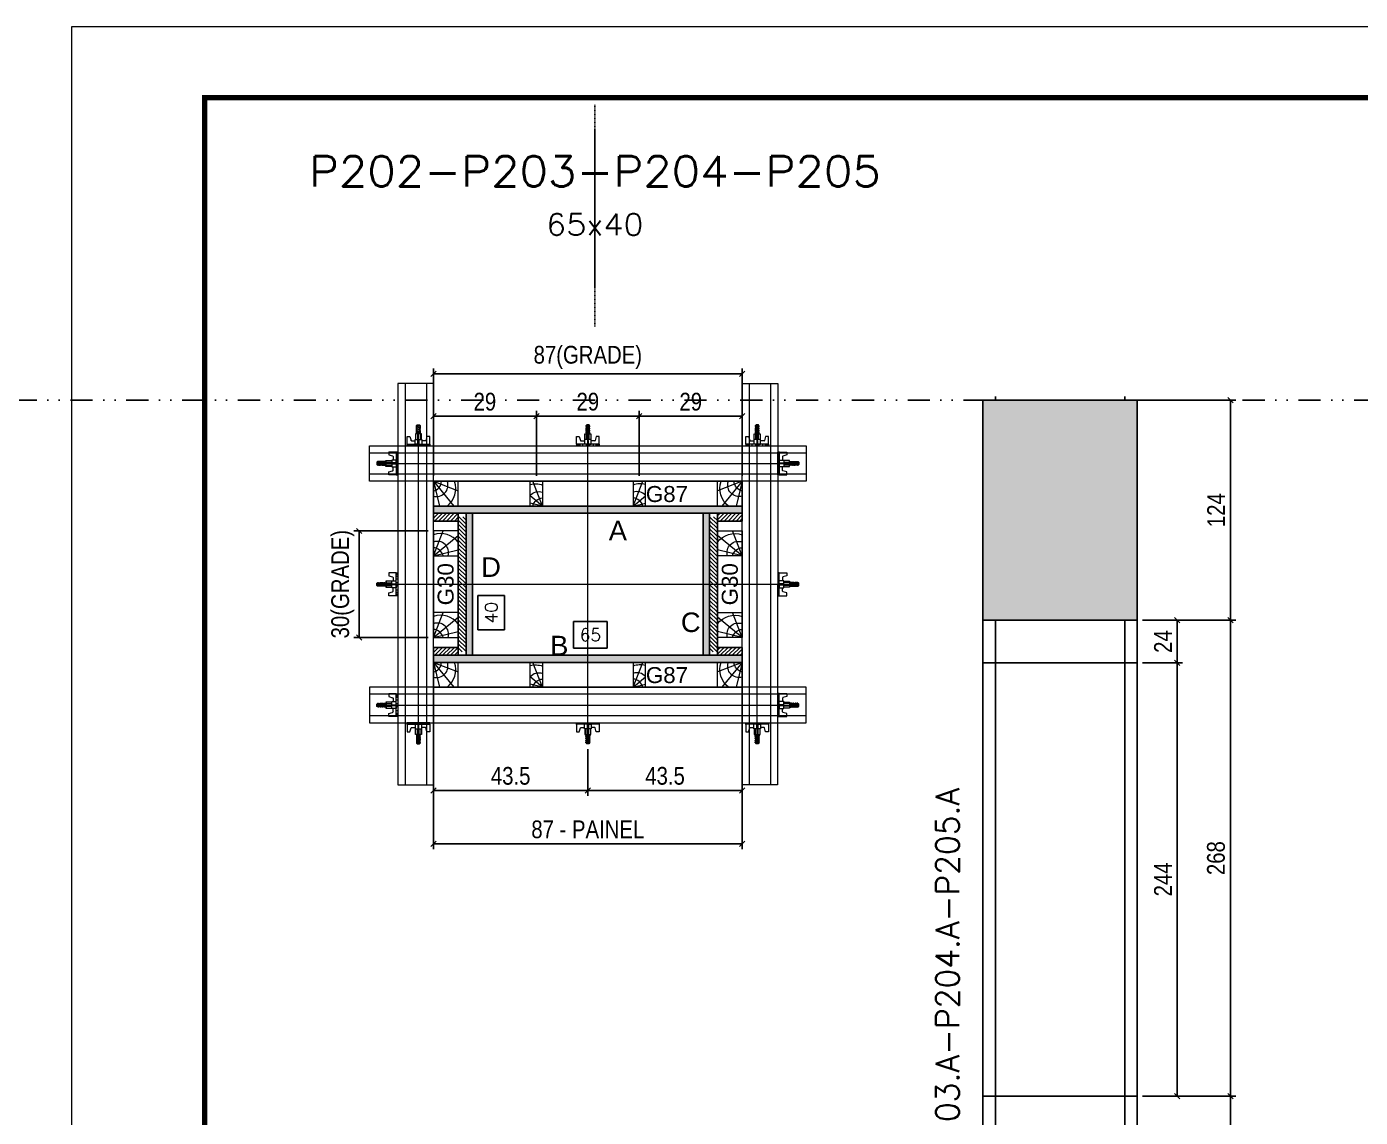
# Model space of a CAD drawing. Extents: x 13379 to 23315, y 867 to 16997.
# Drawn here: x 14361 to 15112, y 9343 to 9957 of the extents above; entities that cross this region are included whole.
import ezdxf
from ezdxf.enums import TextEntityAlignment as Align

# ---------------------------------------------------------------- set-up
doc = ezdxf.new("R2010")
doc.units = 0
for name, pattern in [('DASHED', [0.75, 0.5, -0.25]), ('DIVIDE2', [0.625, 0.25, -0.125, 0, -0.125, 0, -0.125]), ('HIDDEN', [0.375, 0.25, -0.125])]:
    doc.linetypes.add(name, pattern=pattern)
for name, color, linetype in [('CHAPA', 1, 'Continuous'), ('COTA', 241, 'Continuous'), ('MEIO_PONT', 93, 'Continuous'), ('Nível', 160, 'Continuous'), ('Painéis', 200, 'Continuous'), ('SARRAFO', 251, 'Continuous'), ('Sarrafo de Pressão', 42, 'HIDDEN'), ('Texto de Titulo', 7, 'Continuous'), ('Texto Qtd Sarr', 242, 'Continuous'), ('TEXTO_GERAL', 7, 'Continuous')]:
    doc.layers.add(name, color=color, linetype=linetype)
for name, color, linetype, lineweight in [('Folhas', 255, 'Continuous', 9), ('Hachura', 251, 'Continuous', 9), ('Madeira', 126, 'Continuous', 18), ('Perfil Metálico', 224, 'Continuous', 18), ('SARRAFO DE PRESSAO', 251, 'DASHED', 9), ('Texto Seção', 7, 'Continuous', 15)]:
    doc.layers.add(name, color=color, linetype=linetype, lineweight=lineweight)
doc.styles.add('ARIAL', font='arial.ttf')
doc.styles.add('COTA TECNICA', font='techl___.ttf', dxfattribs={"height": 10})
doc.styles.add('COTA TECNICA 2X', font='techl___.ttf', dxfattribs={"height": 10})
doc.styles.add('COTA TECNICA-50', font='techl___.ttf', dxfattribs={"height": 10})
doc.styles.add('REGUA-120', font='ROMANS.shx', dxfattribs={"height": 15})
doc.styles.add('ROMANS', font='romans.shx')
doc.styles.add('SANSSERIF', font='sas_____.pfb')
doc.dimstyles.new('COTA PAINEL-50', dxfattribs={"dimtxt": 10, "dimasz": 3, "dimexe": 3, "dimexo": 3, "dimgap": 3, "dimtad": 1, "dimdec": 1, "dimzin": 12, "dimdsep": 46, "dimtxsty": 'COTA TECNICA-50', "dimblk1": 'OBLIQUE', "dimblk2": 'OBLIQUE', "dimsah": 1, "dimcen": 0.9, "dimclrd": 4, "dimclre": 4, "dimclrt": 240, "dimadec": 1, "dimazin": 3, "dimtfac": 1, "dimtdec": 1, "dimtmove": 0, "dimatfit": 3, "dimfxl": 1, "dimtolj": 1, "dimtzin": 12, "dimarcsym": 0})
doc.dimstyles.new('PAINEL', dxfattribs={"dimtxt": 10, "dimasz": 3, "dimexe": 3, "dimexo": 3, "dimgap": 3, "dimtad": 1, "dimdec": 1, "dimzin": 12, "dimdsep": 46, "dimtxsty": 'COTA TECNICA', "dimblk1": 'OBLIQUE', "dimblk2": 'OBLIQUE', "dimsah": 1, "dimcen": 0.9, "dimclrd": 4, "dimclre": 4, "dimclrt": 240, "dimadec": 1, "dimazin": 3, "dimtfac": 1, "dimtdec": 1, "dimtmove": 0, "dimatfit": 3, "dimfxl": 1, "dimtolj": 1, "dimtzin": 12, "dimarcsym": 0})
doc.dimstyles.new('SECAO PILAR', dxfattribs={"dimtxt": 10, "dimasz": 3, "dimexe": 3, "dimexo": 3, "dimgap": 3, "dimtad": 1, "dimdec": 1, "dimlfac": 0.5, "dimzin": 12, "dimdsep": 46, "dimtxsty": 'COTA TECNICA 2X', "dimblk1": 'OBLIQUE', "dimblk2": 'OBLIQUE', "dimsah": 1, "dimcen": 0.9, "dimclrd": 256, "dimclre": 256, "dimclrt": 256, "dimadec": 1, "dimazin": 3, "dimtfac": 1, "dimtdec": 1, "dimtmove": 0, "dimatfit": 3, "dimfxl": 1, "dimtolj": 1, "dimtzin": 12, "dimarcsym": 0})
doc.dimstyles.new('SECÇÃO 2', dxfattribs={"dimtxt": 7, "dimasz": 6, "dimexe": 0.18, "dimexo": 2, "dimgap": -4, "dimtad": 3, "dimdec": 1, "dimlfac": 0.5, "dimzin": 12, "dimdsep": 46, "dimtxsty": 'ROMANS', "dimblk": 'ARCHTICK', "dimcen": 0.09, "dimse1": 1, "dimse2": 1, "dimsd1": 1, "dimsd2": 1, "dimclrd": 180, "dimclre": 5, "dimclrt": 1, "dimadec": 0, "dimazin": 3, "dimtfac": 1, "dimtdec": 1, "dimtofl": 0, "dimtmove": 0, "dimatfit": 3, "dimldrblk": 'ARCHTICK', "dimfxl": 1, "dimtolj": 1, "dimtzin": 0, "dimarcsym": 0})

# ---------------------------------------------------------------- blocks, each defined once
blk = doc.blocks.new('9999999999')
at = {"layer": 'Folhas'}
blk.add_lwpolyline([(98138.98, 34190.21), (99623.98, 34190.21), (99623.98, 35240.21), (98138.98, 35240.21)], close=True, dxfattribs=at)
at = {"layer": 'Folhas', "color": 30, "const_width": 3}
blk.add_lwpolyline([(98213.98, 34230.21), (99583.98, 34230.21), (99583.98, 35200.21), (98213.98, 35200.21)], close=True, dxfattribs=at)
blk = doc.blocks.new('*D790')
at = {"layer": 'COTA', "color": 180, "lineweight": -2, "transparency": 16777216}
for p, q in [((14687.83, 9621.99), (14668.83, 9621.99)), ((14668.83, 9621.99), (14668.83, 9606.99)), ((14687.83, 9606.99), (14687.83, 9621.99)), ((14668.83, 9606.99), (14687.83, 9606.99))]:
    blk.add_line(p, q, dxfattribs=at)
at = {"layer": 'Defpoints', "color": 0, "transparency": 16777216}
for p in [(14611.84, 9602.99), (14741.84, 9602.99), (14741.84, 9602.99)]:
    blk.add_point(p, dxfattribs=at)
at = {"layer": 'COTA', "color": 1, "transparency": 16777216, "insert": (14678.33, 9614.49), "char_height": 7, "attachment_point": 5, "style": 'ROMANS'}
blk.add_mtext('\\A1;65', dxfattribs=at)
blk = doc.blocks.new('_ArchTick')
at = {"color": 0, "linetype": 'ByBlock', "const_width": 0.15}
blk.add_lwpolyline([(-0.5, -0.5), (0.5, 0.5)], dxfattribs=at)
blk = doc.blocks.new('_Oblique')
at = {"color": 0, "linetype": 'ByBlock', "lineweight": -2}
blk.add_line((-0.5, -0.5), (0.5, 0.5), dxfattribs=at)
blk = doc.blocks.new('*D791')
at = {"layer": 'COTA', "lineweight": -2, "transparency": 16777216}
for p, q in [((14589.84, 9595.99), (14589.84, 9493.79)), ((14763.84, 9595.99), (14763.84, 9493.79)), ((14589.84, 9496.79), (14763.84, 9496.79))]:
    blk.add_line(p, q, dxfattribs=at)
at = {"layer": 'Defpoints', "color": 0, "transparency": 16777216}
for p in [(14589.84, 9598.99), (14763.84, 9598.99), (14763.84, 9496.79)]:
    blk.add_point(p, dxfattribs=at)
at = {"layer": 'COTA', "lineweight": -2, "transparency": 16777216, "xscale": 3, "yscale": 3, "zscale": 3, "rotation": 180}
blk.add_blockref('_Oblique', (14589.84, 9496.79), dxfattribs=at)
at = {"layer": 'COTA', "lineweight": -2, "transparency": 16777216, "xscale": 3, "yscale": 3, "zscale": 3}
blk.add_blockref('_Oblique', (14763.84, 9496.79), dxfattribs=at)
at = {"layer": 'COTA', "transparency": 16777216, "insert": (14676.84, 9504.88), "char_height": 10, "attachment_point": 5, "style": 'COTA TECNICA 2X'}
blk.add_mtext('\\A1;87 - PAINEL', dxfattribs=at)
blk = doc.blocks.new('*D792')
at = {"layer": 'COTA', "lineweight": -2, "transparency": 16777216}
for p, q in [((14589.84, 9561.99), (14589.84, 9523.8)), ((14676.9, 9550.19), (14676.9, 9523.8)), ((14589.84, 9526.8), (14676.9, 9526.8))]:
    blk.add_line(p, q, dxfattribs=at)
at = {"layer": 'Defpoints', "color": 0, "transparency": 16777216}
for p in [(14589.84, 9564.99), (14676.9, 9553.19), (14676.9, 9526.8)]:
    blk.add_point(p, dxfattribs=at)
at = {"layer": 'COTA', "lineweight": -2, "transparency": 16777216, "xscale": 3, "yscale": 3, "zscale": 3, "rotation": 180}
blk.add_blockref('_Oblique', (14589.84, 9526.8), dxfattribs=at)
at = {"layer": 'COTA', "lineweight": -2, "transparency": 16777216, "xscale": 3, "yscale": 3, "zscale": 3}
blk.add_blockref('_Oblique', (14676.9, 9526.8), dxfattribs=at)
at = {"layer": 'COTA', "transparency": 16777216, "insert": (14633.37, 9535.02), "char_height": 10, "attachment_point": 5, "style": 'COTA TECNICA 2X'}
blk.add_mtext('\\A1;43.5', dxfattribs=at)
blk = doc.blocks.new('*D793')
at = {"layer": 'COTA', "lineweight": -2, "transparency": 16777216}
for p, q in [((14763.84, 9561.99), (14763.84, 9523.8)), ((14676.9, 9550.19), (14676.9, 9523.8)), ((14763.84, 9526.8), (14676.9, 9526.8))]:
    blk.add_line(p, q, dxfattribs=at)
at = {"layer": 'Defpoints', "color": 0, "transparency": 16777216}
for p in [(14763.84, 9564.99), (14676.9, 9553.19), (14676.9, 9526.8)]:
    blk.add_point(p, dxfattribs=at)
at = {"layer": 'COTA', "lineweight": -2, "transparency": 16777216, "xscale": 3, "yscale": 3, "zscale": 3, "rotation": 180}
blk.add_blockref('_Oblique', (14676.9, 9526.8), dxfattribs=at)
at = {"layer": 'COTA', "lineweight": -2, "transparency": 16777216, "xscale": 3, "yscale": 3, "zscale": 3}
blk.add_blockref('_Oblique', (14763.84, 9526.8), dxfattribs=at)
at = {"layer": 'COTA', "transparency": 16777216, "insert": (14720.37, 9535.02), "char_height": 10, "attachment_point": 5, "style": 'COTA TECNICA 2X'}
blk.add_mtext('\\A1;43.5', dxfattribs=at)
blk = doc.blocks.new('*D794')
at = {"layer": 'COTA', "color": 180, "lineweight": -2, "transparency": 16777216}
for p, q in [((14629.93, 9636.65), (14614.93, 9636.65)), ((14614.93, 9636.65), (14614.93, 9617.32)), ((14629.93, 9617.32), (14629.93, 9636.65)), ((14614.93, 9617.32), (14629.93, 9617.32))]:
    blk.add_line(p, q, dxfattribs=at)
at = {"layer": 'Defpoints', "color": 0, "transparency": 16777216}
for p in [(14611.84, 9682.99), (14633.93, 9682.99), (14611.84, 9602.99)]:
    blk.add_point(p, dxfattribs=at)
at = {"layer": 'COTA', "color": 1, "transparency": 16777216, "insert": (14622.43, 9626.99), "char_height": 7, "attachment_point": 5, "rotation": 90, "style": 'ROMANS'}
blk.add_mtext('\\A1;40', dxfattribs=at)
blk = doc.blocks.new('titulo1')
at = {"layer": 'Defpoints', "color": 252, "linetype": 'HIDDEN', "ltscale": 2}
blk.add_line((0, 0), (0, 125), dxfattribs=at)
at = {"layer": 'Defpoints', "style": 'ROMANS', "oblique": 15}
blk.add_attdef('FOLHA', text='', height=10, dxfattribs=at).set_placement((0, 15.58), align=Align.MIDDLE_CENTER)
at = {"layer": 'Texto Qtd Sarr', "color": 3, "style": 'ROMANS', "oblique": 15}
for tag, height, p in [('TITULO', 17, (0, 71.45)), ('SEÇÃO', 12, (0, 41.55))]:
    blk.add_attdef(tag, text='', height=height, dxfattribs=at).set_placement(p, align=Align.MIDDLE_CENTER)
blk = doc.blocks.new('PONTALETE')
at = {"layer": 'Madeira'}
for q in [(2.71, 7), (7, 5.76), (7, 1.74)]:
    blk.add_line((0, 0), q, dxfattribs=at)
blk.add_lwpolyline([(0, 0), (7, 0), (7, 7), (0, 7)], close=True, dxfattribs=at)
for centre, radius, start, end in [((2.04, 0.06), 6.23, 37.2818, 109.0913), ((1.09, 0.9), 3.19, 343.603, 109.9847), ((-0.21, -0.78), 3.09, 14.6322, 86.0383)]:
    blk.add_arc(centre, radius, start, end, dxfattribs=at)
blk = doc.blocks.new('*D795')
at = {"layer": 'COTA', "lineweight": -2, "transparency": 16777216}
for p, q in [((14589.84, 9703.99), (14589.84, 9764.55)), ((14589.84, 9761.55), (14763.84, 9761.55)), ((14763.84, 9703.99), (14763.84, 9764.55))]:
    blk.add_line(p, q, dxfattribs=at)
at = {"layer": 'Defpoints', "color": 0, "transparency": 16777216}
for p in [(14763.84, 9761.55), (14589.84, 9700.99), (14763.84, 9700.99)]:
    blk.add_point(p, dxfattribs=at)
at = {"layer": 'COTA', "lineweight": -2, "transparency": 16777216, "xscale": 3, "yscale": 3, "zscale": 3, "rotation": 180}
blk.add_blockref('_Oblique', (14589.84, 9761.55), dxfattribs=at)
at = {"layer": 'COTA', "lineweight": -2, "transparency": 16777216, "xscale": 3, "yscale": 3, "zscale": 3}
blk.add_blockref('_Oblique', (14763.84, 9761.55), dxfattribs=at)
at = {"layer": 'COTA', "transparency": 16777216, "insert": (14676.84, 9770.77), "char_height": 10, "attachment_point": 5, "style": 'COTA TECNICA 2X'}
blk.add_mtext('\\A1;87(GRADE)', dxfattribs=at)
blk = doc.blocks.new('MEIO PONTALETE')
at = {"layer": 'Madeira'}
for q in [(2.71, 7), (3.5, 2.88), (3.5, 0.87)]:
    blk.add_line((0, 0), q, dxfattribs=at)
blk.add_lwpolyline([(0, 0), (3.5, 0), (3.5, 7), (0, 7)], close=True, dxfattribs=at)
for centre, radius, start, end in [((2.04, 0.06), 6.23, 76.4499, 109.0913), ((1.09, 0.9), 3.19, 40.9063, 109.9847), ((-0.21, -0.78), 3.09, 14.6322, 86.0383)]:
    blk.add_arc(centre, radius, start, end, dxfattribs=at)
blk = doc.blocks.new('*D796')
at = {"layer": 'COTA', "lineweight": -2, "transparency": 16777216}
for p, q in [((14705.84, 9703.99), (14705.84, 9740.71)), ((14763.84, 9703.99), (14763.84, 9740.71)), ((14705.84, 9737.71), (14763.84, 9737.71))]:
    blk.add_line(p, q, dxfattribs=at)
at = {"layer": 'Defpoints', "color": 0, "transparency": 16777216}
for p in [(14763.84, 9737.71), (14705.84, 9700.99), (14763.84, 9700.99)]:
    blk.add_point(p, dxfattribs=at)
at = {"layer": 'COTA', "lineweight": -2, "transparency": 16777216, "xscale": 3, "yscale": 3, "zscale": 3, "rotation": 180}
blk.add_blockref('_Oblique', (14705.84, 9737.71), dxfattribs=at)
at = {"layer": 'COTA', "lineweight": -2, "transparency": 16777216, "xscale": 3, "yscale": 3, "zscale": 3}
blk.add_blockref('_Oblique', (14763.84, 9737.71), dxfattribs=at)
at = {"layer": 'COTA', "transparency": 16777216, "insert": (14734.84, 9745.79), "char_height": 10, "attachment_point": 5, "style": 'COTA TECNICA 2X'}
blk.add_mtext('\\A1;29', dxfattribs=at)
blk = doc.blocks.new('*D798')
at = {"layer": 'COTA', "lineweight": -2, "transparency": 16777216}
for p, q in [((14647.84, 9703.99), (14647.84, 9740.71)), ((14705.84, 9703.99), (14705.84, 9740.71)), ((14705.84, 9737.71), (14647.84, 9737.71))]:
    blk.add_line(p, q, dxfattribs=at)
at = {"layer": 'Defpoints', "color": 0, "transparency": 16777216}
for p in [(14647.84, 9737.71), (14647.84, 9700.99), (14705.84, 9700.99)]:
    blk.add_point(p, dxfattribs=at)
at = {"layer": 'COTA', "lineweight": -2, "transparency": 16777216, "xscale": 3, "yscale": 3, "zscale": 3, "rotation": 180}
blk.add_blockref('_Oblique', (14647.84, 9737.71), dxfattribs=at)
at = {"layer": 'COTA', "lineweight": -2, "transparency": 16777216, "xscale": 3, "yscale": 3, "zscale": 3}
blk.add_blockref('_Oblique', (14705.84, 9737.71), dxfattribs=at)
at = {"layer": 'COTA', "transparency": 16777216, "insert": (14676.84, 9745.79), "char_height": 10, "attachment_point": 5, "style": 'COTA TECNICA 2X'}
blk.add_mtext('\\A1;29', dxfattribs=at)
blk = doc.blocks.new('*D799')
at = {"layer": 'COTA', "linetype": 'ByBlock', "lineweight": -2, "transparency": 16777216}
for p, q in [((14589.84, 9703.99), (14589.84, 9740.71)), ((14647.84, 9703.99), (14647.84, 9740.71)), ((14647.84, 9737.71), (14589.84, 9737.71))]:
    blk.add_line(p, q, dxfattribs=at)
at = {"layer": 'Defpoints', "color": 0, "linetype": 'ByBlock', "transparency": 16777216}
for p in [(14589.84, 9737.71), (14589.84, 9700.99), (14647.84, 9700.99)]:
    blk.add_point(p, dxfattribs=at)
at = {"layer": 'COTA', "linetype": 'ByBlock', "lineweight": -2, "transparency": 16777216, "xscale": 3, "yscale": 3, "zscale": 3, "rotation": 180}
blk.add_blockref('_Oblique', (14589.84, 9737.71), dxfattribs=at)
at = {"layer": 'COTA', "linetype": 'ByBlock', "lineweight": -2, "transparency": 16777216, "xscale": 3, "yscale": 3, "zscale": 3}
blk.add_blockref('_Oblique', (14647.84, 9737.71), dxfattribs=at)
at = {"layer": 'COTA', "linetype": 'ByBlock', "transparency": 16777216, "insert": (14618.84, 9745.79), "char_height": 10, "attachment_point": 5, "style": 'COTA TECNICA 2X'}
blk.add_mtext('\\A1;29', dxfattribs=at)
blk = doc.blocks.new('C')
at = {"layer": 'Hachura', "color": 0}
for p, q in [((0, 3.22), (0, -3.22)), ((0.45, 3.22), (0, 3.22)), ((0.46, 3.16), (0, 3.16)), ((0.46, 3.05), (0, 3.05)), ((0.46, 2.88), (0, 2.88)), ((0, 2.75), (0, -1.16)), ((0.46, 2.65), (0, 2.65)), ((0.46, 2.23), (0, 2.23)), ((0.46, 1.51), (0, 1.51)), ((0.39, 0.49), (0.17, 0.49)), ((0.45, -3.23), (0.45, 3.22)), ((0.45, 3.22), (2.58, 3.22)), ((1.74, 0.97), (0.45, 0.97)), ((1.45, 0.1), (0.45, 0.1)), ((1.35, 1.94), (1.35, 0.96)), ((2.58, 2.39), (1.47, 2.09)), ((1.74, -0.97), (1.74, 0.97)), ((1.74, 0.97), (1.74, 0.84)), ((1.74, 0.97), (1.74, 0.84)), ((1.74, 0.84), (3.35, 0.84)), ((3.35, 0.45), (1.74, 0.45)), ((2.58, 3.22), (2.58, 2.39)), ((3.32, 0.84), (3.32, -0.84)), ((3.35, 0.84), (3.35, -0.84)), ((3.68, 0.45), (3.35, 0.45)), ((3.84, -0.52), (3.35, 0.45)), ((3.35, 0.06), (3.67, -0.57)), ((3.68, 0.45), (4.16, -0.52)), ((3.72, 0.5), (4.25, -0.57)), ((4.37, -0.55), (3.83, 0.53)), ((4.15, 0.45), (3.93, 0.45)), ((4.42, -0.52), (3.93, 0.45)), ((4.15, 0.45), (4.26, 0.45)), ((4.26, 0.45), (4.74, -0.52)), ((4.3, 0.5), (4.83, -0.57)), ((4.95, -0.55), (4.41, 0.53)), ((4.51, 0.45), (4.84, 0.45)), ((5, -0.52), (4.51, 0.45)), ((4.84, 0.45), (5.32, -0.52)), ((4.88, 0.5), (5.41, -0.57)), ((5.53, -0.55), (4.99, 0.53)), ((5.58, -0.52), (5.09, 0.45)), ((5.42, 0.45), (5.09, 0.45)), ((5.58, -0.52), (5.09, 0.45)), ((5.42, 0.45), (5.74, -0.19)), ((5.46, 0.5), (5.74, -0.07)), ((5.74, 0.19), (5.57, 0.53)), ((5.74, 0.32), (5.68, 0.45)), ((5.68, 0.45), (5.74, 0.45)), ((5.74, 0.45), (5.9, 0.29)), ((5.74, 0.45), (5.74, -0.52)), ((5.9, -0.36), (5.9, 0.29)), ((0.45, 0), (0, 0)), ((0.46, -1.52), (0, -1.52)), ((0.46, -2.23), (0, -2.23)), ((0.46, -2.65), (0, -2.65)), ((0.46, -2.88), (0, -2.88)), ((0.46, -3.05), (0, -3.05)), ((0.46, -3.16), (0, -3.16)), ((0, -3.22), (2.57, -3.22)), ((0.08, -0.48), (0.29, -0.48)), ((0.29, -0.48), (0.4, -0.48)), ((0.45, 0), (0.45, -0.97)), ((0.45, -0.16), (1.45, -0.16)), ((0.45, -0.65), (0.45, -0.32)), ((0.45, -3.23), (0.45, -0.65)), ((0.45, -0.97), (1.74, -0.97)), ((1.35, -1.94), (1.35, -0.97)), ((2.58, -2.39), (1.47, -2.1)), ((3.35, -0.32), (1.74, -0.32)), ((3.35, -0.84), (1.74, -0.84)), ((2.58, -3.23), (2.58, -2.39)), ((3.35, -0.07), (3.58, -0.52)), ((3.35, -0.52), (3.58, -0.52)), ((3.84, -0.52), (4.16, -0.52)), ((4.42, -0.52), (4.74, -0.52)), ((4.63, -0.52), (4.74, -0.52)), ((5, -0.52), (5.32, -0.52)), ((5.58, -0.52), (5.74, -0.52)), ((5.74, -0.52), (5.9, -0.36)), ((5.74, -0.52), (5.74, -0.52))]:
    blk.add_line(p, q, dxfattribs=at)
for centre, radius, start, end in [((1.52, 1.94), 0.161, 104.7436, 180), ((1.44, -0.03), 0.129, 272.695, 87.305), ((3.81, 0.39), 0.143, 25.5688, 154.4312), ((4.39, 0.39), 0.143, 25.5688, 154.4312), ((4.97, 0.39), 0.143, 25.5688, 154.4312), ((5.55, 0.39), 0.143, 25.5688, 154.4312), ((0.17, -0.37), 0.174, 221.744, 317.8592), ((1.52, -1.94), 0.161, 180, 255.2564), ((3.71, -0.4), 0.174, 222.1408, 318.256), ((4.29, -0.4), 0.174, 222.1408, 318.256), ((4.87, -0.4), 0.174, 222.1408, 318.256), ((5.45, -0.4), 0.174, 222.1408, 318.256), ((5.61, -0.4), 0.174, 317.8592, 318.256)]:
    blk.add_arc(centre, radius, start, end, dxfattribs=at)
blk = doc.blocks.new('*D797')
at = {"layer": 'COTA', "lineweight": -2, "transparency": 16777216}
for p, q in [((14586.84, 9672.99), (14545.02, 9672.99)), ((14548.02, 9613.07), (14548.02, 9672.99)), ((14586.86, 9613.07), (14545.02, 9613.07))]:
    blk.add_line(p, q, dxfattribs=at)
at = {"layer": 'Defpoints', "color": 0, "transparency": 16777216}
for p in [(14548.02, 9672.99), (14589.84, 9672.99), (14589.86, 9613.07)]:
    blk.add_point(p, dxfattribs=at)
at = {"layer": 'COTA', "lineweight": -2, "transparency": 16777216, "xscale": 3, "yscale": 3, "zscale": 3}
for p, rotation in [((14548.02, 9672.99), 90), ((14548.02, 9613.07), 270)]:
    blk.add_blockref('_Oblique', p, dxfattribs=dict(at, rotation=rotation))
at = {"layer": 'COTA', "transparency": 16777216, "insert": (14538.8, 9643.03), "char_height": 10, "attachment_point": 5, "rotation": 90, "style": 'COTA TECNICA 2X'}
blk.add_mtext('\\A1;30(GRADE)', dxfattribs=at)
blk = doc.blocks.new('*D801')
at = {"layer": 'COTA', "color": 4, "lineweight": -2, "transparency": 16777216}
for p, q in [((14989.46, 9354.72), (15041.92, 9354.72)), ((15038.92, 9230.72), (15038.92, 9354.72)), ((14989.46, 9230.72), (15041.92, 9230.72))]:
    blk.add_line(p, q, dxfattribs=at)
at = {"layer": 'Defpoints', "color": 0, "transparency": 16777216}
for p in [(14986.46, 9354.72), (15038.92, 9354.72), (14986.46, 9230.72)]:
    blk.add_point(p, dxfattribs=at)
at = {"layer": 'COTA', "color": 4, "lineweight": -2, "transparency": 16777216, "xscale": 3, "yscale": 3, "zscale": 3}
for p, rotation in [((15038.92, 9354.72), 90), ((15038.92, 9230.72), 270)]:
    blk.add_blockref('_Oblique', p, dxfattribs=dict(at, rotation=rotation))
at = {"layer": 'COTA', "color": 240, "transparency": 16777216, "insert": (15030.85, 9292.72), "char_height": 10, "attachment_point": 5, "rotation": 90, "style": 'COTA TECNICA-50'}
blk.add_mtext('\\A1;124', dxfattribs=at)
blk = doc.blocks.new('*D805')
at = {"layer": 'COTA', "color": 4, "lineweight": -2, "transparency": 16777216}
for p, q in [((14989.46, 9622.72), (15041.92, 9622.72)), ((15038.92, 9354.72), (15038.92, 9622.72)), ((14989.46, 9354.72), (15041.92, 9354.72))]:
    blk.add_line(p, q, dxfattribs=at)
at = {"layer": 'Defpoints', "color": 0, "transparency": 16777216}
for p in [(14986.46, 9622.72), (15038.92, 9622.72), (14986.46, 9354.72)]:
    blk.add_point(p, dxfattribs=at)
at = {"layer": 'COTA', "color": 4, "lineweight": -2, "transparency": 16777216, "xscale": 3, "yscale": 3, "zscale": 3}
for p, rotation in [((15038.92, 9622.72), 90), ((15038.92, 9354.72), 270)]:
    blk.add_blockref('_Oblique', p, dxfattribs=dict(at, rotation=rotation))
at = {"layer": 'COTA', "color": 240, "transparency": 16777216, "insert": (15030.8, 9488.72), "char_height": 10, "attachment_point": 5, "rotation": 90, "style": 'COTA TECNICA'}
blk.add_mtext('\\A1;268', dxfattribs=at)
blk = doc.blocks.new('*D806')
at = {"layer": 'COTA', "color": 4, "lineweight": -2, "transparency": 16777216}
for p, q in [((14989.46, 9746.72), (15041.92, 9746.72)), ((15038.92, 9622.72), (15038.92, 9746.72)), ((14989.46, 9622.72), (15041.92, 9622.72))]:
    blk.add_line(p, q, dxfattribs=at)
at = {"layer": 'Defpoints', "color": 0, "transparency": 16777216}
for p in [(14986.46, 9746.72), (15038.92, 9746.72), (14986.46, 9622.72)]:
    blk.add_point(p, dxfattribs=at)
at = {"layer": 'COTA', "color": 4, "lineweight": -2, "transparency": 16777216, "xscale": 3, "yscale": 3, "zscale": 3}
for p, rotation in [((15038.92, 9746.72), 90), ((15038.92, 9622.72), 270)]:
    blk.add_blockref('_Oblique', p, dxfattribs=dict(at, rotation=rotation))
at = {"layer": 'COTA', "color": 240, "transparency": 16777216, "insert": (15030.85, 9684.72), "char_height": 10, "attachment_point": 5, "rotation": 90, "style": 'COTA TECNICA'}
blk.add_mtext('\\A1;124', dxfattribs=at)
blk = doc.blocks.new('*D807')
at = {"layer": 'COTA', "color": 4, "lineweight": -2, "transparency": 16777216}
for p, q in [((14989.46, 9598.72), (15011.99, 9598.72)), ((15008.99, 9354.72), (15008.99, 9598.72)), ((14989.46, 9354.72), (15011.99, 9354.72))]:
    blk.add_line(p, q, dxfattribs=at)
at = {"layer": 'Defpoints', "color": 0, "transparency": 16777216}
for p in [(14986.46, 9598.72), (15008.99, 9598.72), (14986.46, 9354.72)]:
    blk.add_point(p, dxfattribs=at)
at = {"layer": 'COTA', "color": 4, "lineweight": -2, "transparency": 16777216, "xscale": 3, "yscale": 3, "zscale": 3}
for p, rotation in [((15008.99, 9598.72), 90), ((15008.99, 9354.72), 270)]:
    blk.add_blockref('_Oblique', p, dxfattribs=dict(at, rotation=rotation))
at = {"layer": 'COTA', "color": 240, "transparency": 16777216, "insert": (15000.91, 9476.72), "char_height": 10, "attachment_point": 5, "rotation": 90, "style": 'COTA TECNICA'}
blk.add_mtext('\\A1;244', dxfattribs=at)
blk = doc.blocks.new('*D808')
at = {"layer": 'COTA', "color": 4, "lineweight": -2, "transparency": 16777216}
for p, q in [((14989.46, 9622.72), (15011.99, 9622.72)), ((15008.99, 9598.72), (15008.99, 9622.72)), ((14989.46, 9598.72), (15011.99, 9598.72))]:
    blk.add_line(p, q, dxfattribs=at)
at = {"layer": 'Defpoints', "color": 0, "transparency": 16777216}
for p in [(14986.46, 9622.72), (15008.99, 9622.72), (14986.46, 9598.72)]:
    blk.add_point(p, dxfattribs=at)
at = {"layer": 'COTA', "color": 4, "lineweight": -2, "transparency": 16777216, "xscale": 3, "yscale": 3, "zscale": 3}
for p, rotation in [((15008.99, 9622.72), 90), ((15008.99, 9598.72), 270)]:
    blk.add_blockref('_Oblique', p, dxfattribs=dict(at, rotation=rotation))
at = {"layer": 'COTA', "color": 240, "transparency": 16777216, "insert": (15000.91, 9610.72), "char_height": 10, "attachment_point": 5, "rotation": 90, "style": 'COTA TECNICA'}
blk.add_mtext('\\A1;24', dxfattribs=at)

msp = doc.modelspace()

# ---------------------------------------------------------------- hatches: boundary and pattern name
at = {"layer": 'COTA'}
h = msp.add_hatch(dxfattribs=at)
h.set_pattern_fill('AR-CONC', color=256, scale=0.03)
h.set_pattern_definition([(50, (-3190.257, -3491.158), (5.4655401, -0.4781726), [0.5715, -6.2865]), (355, (-3190.257, -3491.158), (-1.0573026, 5.7317054), [0.4572, -5.0292175]), (100.451445, (-3189.8016, -3491.198), (4.4082374, 5.2535326), [0.4857003, -5.3427073]), (46.1842, (-3190.257, -3489.634), (8.1323712, -1.2612698), [0.85725, -9.42975]), (96.635558, (-3189.579, -3489.739), (7.122124, 7.4227837), [0.7285507, -8.0140682]), (351.18415, (-3190.257, -3489.634), (7.122124, 7.4227837), [0.685799, -7.543792]), (21, (-3189.495, -3490.015), (4.5484317, -3.06795595), [0.5715, -6.2865]), (326, (-3189.495, -3490.015), (1.8540609, 5.525639), [0.4572, -5.0292]), (71.451445, (-3189.116, -3490.2707), (6.4024926, 2.4576831), [0.4857003, -5.3426981]), (37.5, (-3190.257, -3491.158), (0.0926581, 2.53665117), [0, -4.96824, 0, -5.1054, 0, -5.04825]), (7.5, (-3190.257, -3491.158), (2.00458988, 3.00541724), [0, -2.91084, 0, -4.85394, 0, -1.92405]), (327.5, (-3191.9563, -3491.158), (4.06771786, -0.17186232), [0, -1.905, 0, -5.9436, 0, -7.8867]), (317.5, (-3192.7183, -3491.158), (4.44387544, 0.76279473), [0, -2.4765, 0, -3.94716, 0, -5.6007])])
h.paths.add_polyline_path([(14986.46, 9746.72), (14899.46, 9746.72), (14899.46, 9622.72), (14986.46, 9622.72)])
at = {"layer": 'Hachura'}
h = msp.add_hatch(color=256, dxfattribs=at)
h.dxf.hatch_style = 1
h.paths.add_polyline_path([(14763.84, 9682.99), (14763.84, 9686.99), (14589.84, 9686.99), (14589.84, 9682.99)])
h = msp.add_hatch(color=256, dxfattribs=at)
h.dxf.hatch_style = 1
h.paths.add_polyline_path([(14763.84, 9682.99), (14763.84, 9686.99), (14589.84, 9686.99), (14589.84, 9682.99)])
h = msp.add_hatch(dxfattribs=at)
h.set_pattern_fill('ANSI31', color=256, scale=0.5, angle=180, style=0)
h.set_pattern_definition([(225, (5465.8833, -13246.421), (1.12253202, -1.12253202), [])])
h.paths.add_polyline_path([(14603.84, 9682.99), (14603.84, 9678.59), (14589.84, 9678.59), (14589.84, 9682.99)])
h = msp.add_hatch(dxfattribs=at)
h.set_pattern_fill('ANSI31', color=256, scale=0.5, angle=90, style=0)
h.set_pattern_definition([(135, (-8321.173, 18778.939), (-1.12253202, -1.12253202), [])])
h.paths.add_polyline_path([(14608.24, 9680.99), (14603.84, 9680.99), (14603.84, 9604.99), (14608.24, 9604.99)])
h = msp.add_hatch(color=256, dxfattribs=at)
h.dxf.hatch_style = 1
h.paths.add_polyline_path([(14608.24, 9602.99), (14611.84, 9602.99), (14611.84, 9682.99), (14608.24, 9682.99)])
h = msp.add_hatch(color=256, dxfattribs=at)
h.dxf.hatch_style = 1
h.paths.add_polyline_path([(14608.24, 9602.99), (14611.84, 9602.99), (14611.84, 9682.99), (14608.24, 9682.99)])
h = msp.add_hatch(color=256, dxfattribs=at)
h.dxf.hatch_style = 1
h.paths.add_polyline_path([(14741.84, 9602.99), (14745.44, 9602.99), (14745.44, 9682.99), (14741.84, 9682.99)])
h = msp.add_hatch(color=256, dxfattribs=at)
h.dxf.hatch_style = 1
h.paths.add_polyline_path([(14741.84, 9602.99), (14745.44, 9602.99), (14745.44, 9682.99), (14741.84, 9682.99)])
h = msp.add_hatch(dxfattribs=at)
h.set_pattern_fill('ANSI31', color=256, scale=0.5, angle=90, style=0)
h.set_pattern_definition([(135, (-8357.173, 18778.939), (-1.12253202, -1.12253202), [])])
h.paths.add_polyline_path([(14745.44, 9680.99), (14749.84, 9680.99), (14749.84, 9604.99), (14745.44, 9604.99)])
h = msp.add_hatch(dxfattribs=at)
h.set_pattern_fill('ANSI31', color=256, scale=0.5, angle=180, style=0)
h.set_pattern_definition([(225, (5260.8833, -13246.421), (1.12253202, -1.12253202), [])])
h.paths.add_polyline_path([(14749.84, 9682.99), (14749.84, 9678.59), (14763.84, 9678.59), (14763.84, 9682.99)])
h = msp.add_hatch(dxfattribs=at)
h.set_pattern_fill('ANSI31', color=256, scale=0.5, angle=180, style=0)
h.set_pattern_definition([(225, (5465.8833, -13288.421), (1.12253202, -1.12253202), [])])
h.paths.add_polyline_path([(14603.84, 9602.99), (14603.84, 9607.39), (14589.84, 9607.39), (14589.84, 9602.99)])
h = msp.add_hatch(dxfattribs=at)
h.set_pattern_fill('ANSI31', color=256, scale=0.5, angle=180, style=0)
h.set_pattern_definition([(225, (5260.8833, -13288.421), (1.12253202, -1.12253202), [])])
h.paths.add_polyline_path([(14749.84, 9602.99), (14749.84, 9607.39), (14763.84, 9607.39), (14763.84, 9602.99)])
h = msp.add_hatch(color=256, dxfattribs=at)
h.dxf.hatch_style = 1
h.paths.add_polyline_path([(14763.84, 9602.99), (14763.84, 9598.99), (14589.84, 9598.99), (14589.84, 9602.99)])
h = msp.add_hatch(color=256, dxfattribs=at)
h.dxf.hatch_style = 1
h.paths.add_polyline_path([(14763.84, 9602.99), (14763.84, 9598.99), (14589.84, 9598.99), (14589.84, 9602.99)])

# ---------------------------------------------------------------- linework, layer by layer
for points in [[(14763.84, 9686.99), (14763.84, 9700.99), (14589.84, 9700.99), (14589.84, 9686.99)], [(14763.84, 9598.99), (14763.84, 9584.99), (14589.84, 9584.99), (14589.84, 9598.99)]]:
    msp.add_lwpolyline(points, close=True)
at = {"layer": 'CHAPA'}
for points in [[(14763.84, 9682.99), (14763.84, 9686.99), (14589.84, 9686.99), (14589.84, 9682.99)], [(14763.84, 9682.99), (14763.84, 9686.99), (14589.84, 9686.99), (14589.84, 9682.99)], [(14608.24, 9602.99), (14611.84, 9602.99), (14611.84, 9682.99), (14608.24, 9682.99)], [(14608.24, 9602.99), (14611.84, 9602.99), (14611.84, 9682.99), (14608.24, 9682.99)], [(14741.84, 9602.99), (14745.44, 9602.99), (14745.44, 9682.99), (14741.84, 9682.99)], [(14741.84, 9602.99), (14745.44, 9602.99), (14745.44, 9682.99), (14741.84, 9682.99)], [(14763.84, 9602.99), (14763.84, 9598.99), (14589.84, 9598.99), (14589.84, 9602.99)], [(14763.84, 9602.99), (14763.84, 9598.99), (14589.84, 9598.99), (14589.84, 9602.99)]]:
    msp.add_lwpolyline(points, close=True, dxfattribs=at)
at = {"layer": 'COTA'}
msp.add_lwpolyline([(14899.46, 9622.72), (14986.46, 9622.72), (14986.46, 9746.72), (14899.46, 9746.72)], close=True, dxfattribs=at)
at = {"layer": 'Hachura'}
for p, q in [((14581.43, 9554.19), (14581.43, 9727.99)), ((14676.83, 9554.19), (14676.84, 9727.99)), ((14772.24, 9554.19), (14772.24, 9727.99)), ((14559.02, 9711.04), (14790.85, 9711.03)), ((14559.05, 9642.99), (14795.65, 9642.98)), ((14559.02, 9574.92), (14790.85, 9574.93))]:
    msp.add_line(p, q, dxfattribs=at)
at = {"layer": 'Madeira'}
for points in [[(14589.84, 9612.99), (14603.84, 9612.99), (14603.84, 9672.99), (14589.84, 9672.99)], [(14763.84, 9612.99), (14749.84, 9612.99), (14749.84, 9672.99), (14763.84, 9672.99)]]:
    msp.add_lwpolyline(points, close=True, dxfattribs=at)
at = {"layer": 'Nível', "color": 4, "linetype": 'DIVIDE2', "ltscale": 50}
msp.add_line((13378.94, 9746.72), (15871, 9746.72), dxfattribs=at)
at = {"layer": 'Painéis'}
for p, q in [((14899.46, 9354.72), (14899.46, 9622.72)), ((14899.46, 9622.72), (14986.46, 9622.72)), ((14986.46, 9622.72), (14986.46, 9354.72)), ((14986.46, 9598.72), (14899.46, 9598.72))]:
    msp.add_line(p, q, dxfattribs=at)
for points in [[(14611.84, 9682.99), (14611.84, 9602.99), (14741.84, 9602.99), (14741.84, 9682.99)], [(14899.46, 9232.72), (14986.46, 9232.72), (14986.46, 9354.72), (14899.46, 9354.72)]]:
    msp.add_lwpolyline(points, close=True, dxfattribs=at)
at = {"layer": 'Perfil Metálico'}
for p, q in [((14573.87, 9756.04), (14573.87, 9529.94)), ((14585.87, 9756.04), (14585.87, 9529.94)), ((14767.8, 9756.04), (14767.8, 9529.94)), ((14779.8, 9756.04), (14779.8, 9529.94))]:
    msp.add_line(p, q, dxfattribs=at)
for points in [[(14589.8, 9756.04), (14569.8, 9756.04), (14569.87, 9529.94), (14589.87, 9529.94)], [(14763.87, 9756.04), (14783.87, 9756.04), (14783.8, 9529.94), (14763.8, 9529.94)], [(14799.84, 9720.99), (14799.84, 9700.99), (14553.84, 9700.99), (14553.84, 9720.99)], [(14553.84, 9704.99), (14553.84, 9716.99), (14799.84, 9716.99), (14799.84, 9704.99)], [(14799.84, 9564.99), (14799.84, 9584.99), (14553.84, 9584.99), (14553.84, 9564.99)], [(14553.84, 9580.99), (14553.84, 9568.99), (14799.84, 9568.99), (14799.84, 9580.99)]]:
    msp.add_lwpolyline(points, close=True, dxfattribs=at)
at = {"layer": 'SARRAFO'}
for points in [[(14589.84, 9678.59), (14603.84, 9678.59), (14603.84, 9682.99), (14589.84, 9682.99)], [(14603.84, 9602.99), (14603.84, 9682.99), (14608.24, 9682.99), (14608.24, 9602.99)], [(14749.84, 9602.99), (14749.84, 9682.99), (14745.44, 9682.99), (14745.44, 9602.99)], [(14763.84, 9678.59), (14749.84, 9678.59), (14749.84, 9682.99), (14763.84, 9682.99)], [(14589.84, 9607.39), (14603.84, 9607.39), (14603.84, 9602.99), (14589.84, 9602.99)], [(14763.84, 9607.39), (14749.84, 9607.39), (14749.84, 9602.99), (14763.84, 9602.99)]]:
    msp.add_lwpolyline(points, close=True, dxfattribs=at)
at = {"layer": 'Sarrafo de Pressão'}
for p, q in [((14906.46, 9748.72), (14906.46, 9746.72)), ((14979.46, 9748.72), (14979.46, 9746.72)), ((14906.46, 9354.72), (14906.46, 9622.72)), ((14979.46, 9354.72), (14979.46, 9622.72)), ((14906.46, 9232.72), (14906.46, 9354.72)), ((14979.46, 9232.72), (14979.46, 9354.72))]:
    msp.add_line(p, q, dxfattribs=at)

# ---------------------------------------------------------------- block references
at = {"layer": 'Hachura', "linetype": 'Continuous', "yscale": 2, "zscale": 2}
for p, xscale, rotation in [((14581.43, 9720.99), -2, 270), ((14676.83, 9720.99), 2, 90.00000000000001), ((14772.24, 9720.99), 2, 90.00000000000001), ((14569.82, 9711.04), 2, 180), ((14783.85, 9711.02), -2, 180), ((14581.43, 9564.99), 2, 270), ((14676.83, 9564.99), -2, 90), ((14772.24, 9564.99), -2, 90)]:
    msp.add_blockref('C', p, dxfattribs=dict(at, xscale=xscale, rotation=rotation))
for p, xscale in [((14569.82, 9642.97), -2), ((14783.85, 9642.99), 2), ((14569.82, 9574.92), -2), ((14783.85, 9574.94), 2)]:
    msp.add_blockref('C', p, dxfattribs=dict(at, xscale=xscale))
at = {"layer": 'Madeira', "yscale": 2, "zscale": 2}
for p, xscale in [((14589.84, 9658.99), 2), ((14763.84, 9658.99), -2), ((14589.84, 9612.99), 2), ((14763.84, 9612.99), -2)]:
    msp.add_blockref('PONTALETE', p, dxfattribs=dict(at, xscale=xscale))
at = {"layer": 'MEIO_PONT', "yscale": 2, "zscale": 2}
for p, xscale, rotation in [((14589.84, 9700.99), 2, 270), ((14763.84, 9700.99), -2, 90), ((14589.84, 9598.99), 2, 270), ((14763.84, 9598.99), -2, 90)]:
    msp.add_blockref('PONTALETE', p, dxfattribs=dict(at, xscale=xscale, rotation=rotation))
at = {"layer": 'MEIO_PONT', "yscale": 1.999999997962732, "zscale": 1.999999997962732}
for p, xscale in [((14651.34, 9686.99), -1.999999997962732), ((14702.34, 9686.99), 1.999999997962732), ((14651.34, 9584.99), -1.999999997962732), ((14702.34, 9584.99), 1.999999997962732)]:
    msp.add_blockref('MEIO PONTALETE', p, dxfattribs=dict(at, xscale=xscale))
at = {"layer": 'SARRAFO DE PRESSAO', "color": 6, "linetype": 'ByBlock'}
msp.add_blockref('9999999999', (-83752.98, -25283.14), dxfattribs=at)
at = {"layer": 'Texto Seção'}
ref = msp.add_blockref('titulo1', (14680.84, 9788.12), dxfattribs=at)
ref.add_attrib('TITULO', 'P202-P203-P204-P205', dxfattribs={"layer": 'Texto de Titulo', "color": 7, "height": 17, "style": 'ROMANS', "width": 1.1}).set_placement((14680.84, 9875.62), align=Align.MIDDLE_CENTER)
ref.add_attrib('SEÇÃO', '65x40', dxfattribs={"layer": 'Texto de Titulo', "color": 7, "height": 12, "style": 'ROMANS', "width": 1.1}).set_placement((14680.84, 9845.62), align=Align.MIDDLE_CENTER)

# ---------------------------------------------------------------- texts
at = {"layer": 'Texto Seção', "insert": (14885.99, 9241.97), "char_height": 13, "width": 285.3299, "attachment_point": 7, "rotation": 90, "style": 'REGUA-120'}
msp.add_mtext('P202.A-P203.A-P204.A-P205.A', dxfattribs=at)
at = {"layer": 'TEXTO_GERAL', "color": 0, "linetype": 'Continuous', "style": 'SANSSERIF'}
for p in [(14709.55, 9693.82), (14709.55, 9591.82)]:
    msp.add_text('G87', height=9, dxfattribs=at).set_placement(p, align=Align.MIDDLE_LEFT)
at = {"layer": 'TEXTO_GERAL', "style": 'ARIAL'}
for s, p in [('A', (14693.77, 9673.23)), ('D', (14622.33, 9652.64)), ('C', (14734.84, 9621.57)), ('B', (14660.76, 9608.46))]:
    msp.add_text(s, height=11, dxfattribs=at).set_placement(p, align=Align.MIDDLE_CENTER)
at = {"layer": 'TEXTO_GERAL', "color": 0, "linetype": 'Continuous', "style": 'SANSSERIF'}
for p in [(14596.72, 9631.11), (14756.82, 9631.11)]:
    msp.add_text('G30', height=9, rotation=90, dxfattribs=at).set_placement(p, align=Align.MIDDLE_LEFT)

# ---------------------------------------------------------------- dimensions: what is measured, and where the dimension line sits
at = {"layer": 'COTA'}
for base, p1, p2, text, picture, middle in [((14763.84, 9761.55), (14589.84, 9700.99), (14763.84, 9700.99), '<>(GRADE)', '*D795', (14676.84, 9770.77)), ((14763.84, 9496.79), (14589.84, 9598.99), (14763.84, 9598.99), '<> - PAINEL', '*D791', (14676.84, 9504.88))]:
    dim = msp.add_linear_dim(base=base, p1=p1, p2=p2, text=text, dimstyle='SECAO PILAR', dxfattribs=at)
    dim.commit()
    dim.dimension.update_dxf_attribs({"geometry": picture, "text_midpoint": middle})
at = {"layer": 'COTA', "linetype": 'ByBlock'}
dim = msp.add_linear_dim(base=(14589.84, 9737.71), p1=(14647.84, 9700.99), p2=(14589.84, 9700.99), dimstyle='SECAO PILAR', override={"dimtmove": 1}, dxfattribs=at)
dim.commit()
dim.dimension.update_dxf_attribs({"geometry": '*D799', "text_midpoint": (14618.84, 9745.79)})
at = {"layer": 'COTA'}
for base, p1, p2, picture, middle in [((14647.84, 9737.71), (14705.84, 9700.99), (14647.84, 9700.99), '*D798', (14676.84, 9745.79)), ((14763.84, 9737.71), (14705.84, 9700.99), (14763.84, 9700.99), '*D796', (14734.84, 9745.79)), ((14676.9, 9526.8), (14589.84, 9564.99), (14676.9, 9553.19), '*D792', (14633.37, 9535.02))]:
    dim = msp.add_linear_dim(base=base, p1=p1, p2=p2, dimstyle='SECAO PILAR', dxfattribs=at)
    dim.commit()
    dim.dimension.update_dxf_attribs({"geometry": picture, "text_midpoint": middle})
for base, p1, p2, angle, dimstyle, picture, middle in [((15038.92, 9746.72), (14986.46, 9622.72), (14986.46, 9746.72), 90, 'PAINEL', '*D806', (15030.85, 9684.72)), ((15038.92, 9622.72), (14986.46, 9354.72), (14986.46, 9622.72), 90, 'PAINEL', '*D805', (15030.8, 9488.72)), ((15008.99, 9598.72), (14986.46, 9354.72), (14986.46, 9598.72), 90, 'PAINEL', '*D807', (15000.91, 9476.72)), ((14676.9, 9526.8), (14763.84, 9564.99), (14676.9, 9553.19), 180, 'SECAO PILAR', '*D793', (14720.37, 9535.02)), ((15038.92, 9354.72), (14986.46, 9230.72), (14986.46, 9354.72), 90, 'COTA PAINEL-50', '*D801', (15030.85, 9292.72))]:
    dim = msp.add_linear_dim(base=base, p1=p1, p2=p2, angle=angle, dimstyle=dimstyle, dxfattribs=at)
    dim.commit()
    dim.dimension.update_dxf_attribs({"geometry": picture, "text_midpoint": middle})
dim = msp.add_linear_dim(base=(14633.93, 9682.99), p1=(14611.84, 9602.99), p2=(14611.84, 9682.99), angle=90, dimstyle='SECÇÃO 2', dxfattribs=at)
dim.commit()
dim.dimension.update_dxf_attribs({"geometry": '*D794', "text_midpoint": (14633.93, 9626.99), "dimtype": 160})
dim = msp.add_linear_dim(base=(14548.02, 9672.99), p1=(14589.86, 9613.07), p2=(14589.84, 9672.99), angle=90, text='<>(GRADE)', dimstyle='SECAO PILAR', dxfattribs=at)
dim.commit()
dim.dimension.update_dxf_attribs({"geometry": '*D797', "text_midpoint": (14548.02, 9643.03), "dimtype": 160})
dim = msp.add_linear_dim(base=(14741.84, 9602.99), p1=(14611.84, 9602.99), p2=(14741.84, 9602.99), dimstyle='SECÇÃO 2', dxfattribs=at)
dim.commit()
dim.dimension.update_dxf_attribs({"geometry": '*D790', "text_midpoint": (14678.33, 9602.99), "dimtype": 160})
dim = msp.add_linear_dim(base=(15008.99, 9622.72), p1=(14986.46, 9598.72), p2=(14986.46, 9622.72), angle=90, dimstyle='PAINEL', override={"dimtmove": 1}, dxfattribs=at)
dim.commit()
dim.dimension.update_dxf_attribs({"geometry": '*D808', "text_midpoint": (15000.91, 9610.72)})

doc.saveas('drawing.dxf')
